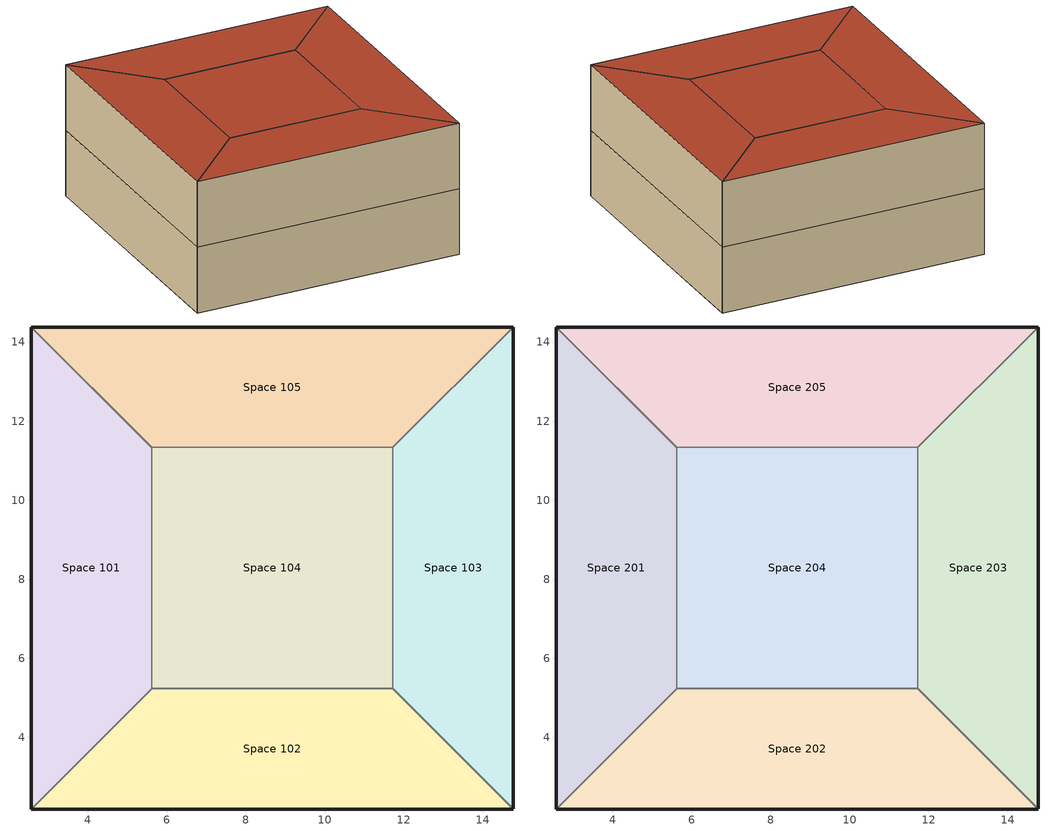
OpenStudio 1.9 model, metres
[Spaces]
Space 101
 floor ground: 2.58,14.38 5.62,11.33 5.62,5.24 2.58,2.19 z0
 wall outside: 2.58,14.38 2.58,2.19 z0:3.05
 wall to Space 105: 5.62,11.33 2.58,14.38 z0:3.05
 wall to Space 104: 5.62,5.24 5.62,11.33 z0:3.05
 wall to Space 102: 2.58,2.19 5.62,5.24 z0:3.05
Space 102
 floor ground: 11.72,5.24 14.77,2.19 2.58,2.19 5.62,5.24 z0
 wall outside: 2.58,2.19 14.77,2.19 z0:3.05
 wall to Space 104: 11.72,5.24 5.62,5.24 z0:3.05
 wall to Space 103: 14.77,2.19 11.72,5.24 z0:3.05
Space 103
 floor ground: 14.77,14.38 14.77,2.19 11.72,5.24 11.72,11.33 z0
 wall outside: 14.77,2.19 14.77,14.38 z0:3.05
 wall to Space 104: 11.72,11.33 11.72,5.24 z0:3.05
 wall to Space 105: 14.77,14.38 11.72,11.33 z0:3.05
Space 104
 floor ground: 11.72,11.33 11.72,5.24 5.62,5.24 5.62,11.33 z0
 wall to Space 105: 11.72,11.33 5.62,11.33 z0:3.05
Space 105
 floor ground: 14.77,14.38 11.72,11.33 5.62,11.33 2.58,14.38 z0
 wall outside: 14.77,14.38 2.58,14.38 z0:3.05
Space 201
 floor to Space 101: 2.58,14.38 5.62,11.33 5.62,5.24 2.58,2.19 z3.05
 wall outside: 2.58,14.38 2.58,2.19 z3.05:6.1
 wall to Space 205: 5.62,11.33 2.58,14.38 z3.05:6.1
 wall to Space 204: 5.62,5.24 5.62,11.33 z3.05:6.1
 wall to Space 202: 2.58,2.19 5.62,5.24 z3.05:6.1
 roof outside: 2.58,2.19 5.62,5.24 5.62,11.33 2.58,14.38 z6.1
Space 202
 floor to Space 102: 11.72,5.24 14.77,2.19 2.58,2.19 5.62,5.24 z3.05
 wall outside: 2.58,2.19 14.77,2.19 z3.05:6.1
 wall to Space 204: 11.72,5.24 5.62,5.24 z3.05:6.1
 wall to Space 203: 14.77,2.19 11.72,5.24 z3.05:6.1
 roof outside: 14.77,2.19 11.72,5.24 5.62,5.24 2.58,2.19 z6.1
Space 203
 floor to Space 103: 14.77,14.38 14.77,2.19 11.72,5.24 11.72,11.33 z3.05
 wall outside: 14.77,2.19 14.77,14.38 z3.05:6.1
 wall to Space 204: 11.72,11.33 11.72,5.24 z3.05:6.1
 wall to Space 205: 14.77,14.38 11.72,11.33 z3.05:6.1
 roof outside: 14.77,2.19 14.77,14.38 11.72,11.33 11.72,5.24 z6.1
Space 204
 floor to Space 104: 11.72,11.33 11.72,5.24 5.62,5.24 5.62,11.33 z3.05
 wall to Space 205: 11.72,11.33 5.62,11.33 z3.05:6.1
 roof outside: 11.72,5.24 11.72,11.33 5.62,11.33 5.62,5.24 z6.1
Space 205
 floor to Space 105: 14.77,14.38 11.72,11.33 5.62,11.33 2.58,14.38 z3.05
 wall outside: 14.77,14.38 2.58,14.38 z3.05:6.1
 roof outside: 11.72,11.33 14.77,14.38 2.58,14.38 5.62,11.33 z6.1
[Building]
Medium Office: North Axis {deg}=-0; Space Type=ASHRAE 189.1-2009 ClimateZone 4-8 MediumOffice; Default Construction Set=ASHRAE 189.1-2009 ClimateZone 4-5 (mdoff) ConstSet
[Site]
Site 1
[ClimateZones]
Climate Zone Institution Name 1=ASHRAE; Climate Zone Document Name 1=ANSI/ASHRAE Standard 169; Climate Zone Document Year 1=2006; Climate Zone Value 1=3A; Climate Zone Institution Name 2=CEC; Climate Zone Document Name 2=California Climate Zone Descriptions; Climate Zone Document Year 2=1995
[Construction]
000 ExtSlabCarpet 4in ClimateZone 1-8: MAT-CC05 4 HW CONCRETE, CP02 CARPET PAD
000 Exterior Door: 000 F08 Metal surface, 000 I01 25mm insulation board
000 Exterior Window: 000 Clear 3mm, 000 Air 13mm, 000 Clear 3mm
000 Interior Ceiling: 000 M11 100mm lightweight concrete, 000 F05 Ceiling air space resistance, 000 F16 Acoustic tile
000 Interior Door; 000 Interior Partition: 000 G05 25mm wood
000 Interior Floor: 000 F16 Acoustic tile, 000 F05 Ceiling air space resistance, 000 M11 100mm lightweight concrete
000 Interior Wall: 000 G01a 19mm gypsum board, 000 F04 Wall air space resistance, 000 G01a 19mm gypsum board
000 Interior Window: 000 Clear 3mm
ASHRAE 189.1-2009 ExtRoof IEAD ClimateZone 2-5: Roof Membrane, Roof Insulation [21], Metal Decking
ASHRAE 189.1-2009 ExtWall SteelFrame ClimateZone 4-8: MAT-SHEATH, Wall Insulation [39], 1/2IN Gypsum
ASHRAE 189.1-2009 ExtWindow ClimateZone 4-5: Theoretical Glass [207]
[DefaultConstructionSet]
ASHRAE 189.1-2009 ClimateZone 4-5 (mdoff) ConstSet: Default Exterior Surface Constructions=ASHRAE 189.1-2009 ClimateZone 4-5 (mdoff) Exterior DefSurfCons; Default Interior Surface Constructions=000 Interior DefSurfCons; Default Ground Contact Surface Constructions=000 Ground DefSurfCons; Default Exterior SubSurface Constructions=ASHRAE 189.1-2009 ClimateZone 4-5 (mdoff) Exterior DefSubCons; Default Interior SubSurface Constructions=000 Interior DefSubCons; Interior Partition Construction=000 Interior Partition
[DefaultSubSurfaceConstructions] Glass Door Construction=000 Exterior Window; Skylight Construction=000 Exterior Window; Tubular Daylight Dome Construction=000 Interior Window; Tubular Daylight Diffuser Construction=000 Interior Window
Name | Fixed Window Construction | Operable Window Construction | Door Construction
000 Interior DefSubCons | 000 Interior Window | 000 Interior Window | 000 Interior Door
ASHRAE 189.1-2009 ClimateZone 4-5 (mdoff) Exterior DefSubCons | ASHRAE 189.1-2009 ExtWindow ClimateZone 4-5 | ASHRAE 189.1-2009 ExtWindow ClimateZone 4-5 | 000 Exterior Door
[DefaultSurfaceConstructions]
Name | Floor Construction | Wall Construction | Roof Ceiling Construction
000 Ground DefSurfCons | 000 ExtSlabCarpet 4in ClimateZone 1-8 | 000 ExtSlabCarpet 4in ClimateZone 1-8 | 000 ExtSlabCarpet 4in ClimateZone 1-8
000 Interior DefSurfCons | 000 Interior Floor | 000 Interior Wall | 000 Interior Ceiling
ASHRAE 189.1-2009 ClimateZone 4-5 (mdoff) Exterior DefSurfCons | 000 ExtSlabCarpet 4in ClimateZone 1-8 | ASHRAE 189.1-2009 ExtWall SteelFrame ClimateZone 4-8 | ASHRAE 189.1-2009 ExtRoof IEAD ClimateZone 2-5
[Material]
Name | Roughness | Thickness | Conductivity | Density | Specific Heat | Thermal Absorptance | Solar Absorptance | Visible Absorptance
000 F08 Metal surface | Smooth | 0.0008 | 45.28 | 7824 | 500
000 F16 Acoustic tile | MediumSmooth | 0.0191 | 0.06 | 368 | 590
000 G01a 19mm gypsum board | MediumSmooth | 0.019 | 0.16 | 800 | 1090
000 G05 25mm wood | MediumSmooth | 0.0254 | 0.15 | 608 | 1630
000 I01 25mm insulation board | MediumRough | 0.0254 | 0.03 | 43 | 1210
000 M11 100mm lightweight concrete | MediumRough | 0.1016 | 0.53 | 1280 | 840
1/2IN Gypsum | Smooth | 0.0127 | 0.16 | 784.9 | 830 | 0.9 | 0.92 | 0.92
MAT-CC05 4 HW CONCRETE | Rough | 0.1016 | 1.311 | 2240 | 836.8 | 0.9 | 0.7 | 0.7
Metal Decking | MediumSmooth | 0.0015 | 45.006 | 7680 | 418.4 | 0.9 | 0.7 | 0.3
Roof Insulation [21] | MediumRough | 0.2105 | 0.049 | 265 | 836.8 | 0.9 | 0.7 | 0.7
Roof Membrane | VeryRough | 0.0095 | 0.16 | 1121.29 | 1460 | 0.9 | 0.7 | 0.7
Wall Insulation [39] | MediumRough | 0.1184 | 0.045 | 265 | 836.8 | 0.9 | 0.7 | 0.7
[Material:AirGap]
Name | Thermal Resistance
000 F04 Wall air space resistance | 0.15
000 F05 Ceiling air space resistance | 0.18
[Material:NoMass] Thermal Absorptance=0.9; Solar Absorptance=0.7
Name | Roughness | Thermal Resistance | Visible Absorptance
CP02 CARPET PAD | VeryRough | 0.2165 | 0.8
MAT-SHEATH | Rough | 0.3626 | 0.7
[WindowMaterial:Gas]
000 Air 13mm: Gas Type=Air; Thickness=0.0127
[WindowMaterial:Glazing] Optical Data Type=SpectralAverage; Thickness=0.003; Infrared Transmittance at Normal Incidence=0
Name | Solar Transmittance at Normal Incidence | Front Side Solar Reflectance at Normal Incidence | Back Side Solar Reflectance at Normal Incidence | Visible Transmittance at Normal Incidence | Front Side Visible Reflectance at Normal Incidence | Back Side Visible Reflectance at Normal Incidence | Front Side Infrared Hemispherical Emissivity | Back Side Infrared Hemispherical Emissivity | Conductivity | Dirt Correction Factor for Solar and Visible Transmittance | Solar Diffusing
000 Clear 3mm | 0.837 | 0.075 | 0.075 | 0.898 | 0.081 | 0.081 | 0.84 | 0.84 | 0.9
Theoretical Glass [207] | 0.3311 | 0.6189 | 0.6189 | 0.44 | 0.51 | 0.51 | 0.9 | 0.9 | 0.0133 | 1 | No
[DefaultScheduleSet]
MediumOffice Schedules: Number of People Schedule=Medium Office Bldg Occ; People Activity Level Schedule=Medium Office Activity; Lighting Schedule=Medium Office Bldg Light; Electric Equipment Schedule=Medium Office Bldg Equip; Infiltration Schedule=Medium Office Infil Quarter On
[ElectricEquipment]
ASHRAE 189.1-2009 ClimateZone 4-8 MediumOffice ElecInst: Electric Equipment Definition=ASHRAE 189.1-2009 ClimateZone 4-8 MediumOffice ElecDef; Space or SpaceType=ASHRAE 189.1-2009 ClimateZone 4-8 MediumOffice
[ElectricEquipment:Definition]
ASHRAE 189.1-2009 ClimateZone 4-8 MediumOffice ElecDef: Design Level Calculation Method=Watts/Area; Design Level=0; Watts per Space Floor Area=5.81251
[Lights]
ASHRAE 189.1-2009 ClimateZone 4-8 MediumOffice LightsInst: Lights Definition=ASHRAE 189.1-2009 ClimateZone 4-8 MediumOffice LightsDef; Space or SpaceType=ASHRAE 189.1-2009 ClimateZone 4-8 MediumOffice
[Lights:Definition]
ASHRAE 189.1-2009 ClimateZone 4-8 MediumOffice LightsDef: Design Level Calculation Method=Watts/Area; Lighting Level=0; Watts per Space Floor Area=9.68752
[People]
ASHRAE 189.1-2009 ClimateZone 4-8 MediumOffice PeopInst: People Definition=MediumOffice PeopDef; Space or SpaceType=ASHRAE 189.1-2009 ClimateZone 4-8 MediumOffice
[People:Definition]
MediumOffice PeopDef: Number of People Calculation Method=People/Area; Number of People=0; People per Space Floor Area=0.0538196; Fraction Radiant=0.3
[SpaceInfiltration:DesignFlowRate]
ASHRAE 189.1-2009 ClimateZone 4-8 MediumOffice Infil: Space or SpaceType=ASHRAE 189.1-2009 ClimateZone 4-8 MediumOffice; Design Flow Rate Calculation Method=AirChanges/Hour; Design Flow Rate=0; Air Changes per Hour=0.15
[SpaceType]
ASHRAE 189.1-2009 ClimateZone 4-8 MediumOffice: Default Schedule Set=MediumOffice Schedules; Design Specification Outdoor Air Object=MediumOffice Outdoor Air
[ThermostatSetpoint:DualSetpoint]
Medium Office Thermostat: Heating Setpoint Temperature Schedule=Medium Office HtgSetp; Cooling Setpoint Temperature Schedule=Medium Office ClgSetp
[DesignSpecification:OutdoorAir]
MediumOffice Outdoor Air: Outdoor Air Method=Sum; Outdoor Air Flow per Person=0.0107645; Outdoor Air Flow per Floor Area=0; Outdoor Air Flow Rate=0; Outdoor Air Flow Air Changes per Hour=0
[BuildingStory] Nominal Floor to Floor Height {m}=3.048
Name | Nominal Z Coordinate {m}
Building Story 1 | 0
Building Story 2 | 3.048
[Space]
Name | Building Story | Thermal Zone
Space 101 | Building Story 1 | Thermal Zone: Space 101
Space 102 | Building Story 1 | Thermal Zone: Space 102
Space 103 | Building Story 1 | Thermal Zone: Space 103
Space 104 | Building Story 1 | Thermal Zone: Space 104
Space 105 | Building Story 1 | Thermal Zone: Space 105
Space 201 | Building Story 2 | Thermal Zone: Space 201
Space 202 | Building Story 2 | Thermal Zone: Space 202
Space 203 | Building Story 2 | Thermal Zone: Space 203
Space 204 | Building Story 2 | Thermal Zone: Space 204
Space 205 | Building Story 2 | Thermal Zone: Space 205
[ThermalZone] Thermostat=Medium Office Thermostat; Use Ideal Air Loads=Yes
Thermal Zone: Space 105; Thermal Zone: Space 203; Thermal Zone: Space 102; Thermal Zone: Space 104; Thermal Zone: Space 101; Thermal Zone: Space 201; Thermal Zone: Space 202; Thermal Zone: Space 204; Thermal Zone: Space 205; Thermal Zone: Space 103
[Sizing:Zone] Zone Cooling Design Supply Air Temperature {C}=14; Zone Heating Design Supply Air Temperature {C}=40; Zone Cooling Design Supply Air Humidity Ratio {kg-H2O/kg-air}=0.0085; Zone Heating Design Supply Air Humidity Ratio {kg-H2O/kg-air}=0.008; Cooling Design Air Flow Method=DesignDay; Heating Design Air Flow Method=DesignDay
Thermal Zone: Space 105; Thermal Zone: Space 203; Thermal Zone: Space 102; Thermal Zone: Space 104; Thermal Zone: Space 101; Thermal Zone: Space 201; Thermal Zone: Space 202; Thermal Zone: Space 204; Thermal Zone: Space 205; Thermal Zone: Space 103
[Schedule:Ruleset]
Name | Default Day Schedule | Summer Design Day Schedule | Winter Design Day Schedule
Medium Office Infil Quarter On | Medium Office Infil Quarter On Default Schedule | Medium Office Infil Quarter On Summer Design Day | Medium Office Infil Quarter On Winter Design Day
Medium Office Bldg Light | Medium Office Bldg Light Default Schedule | Medium Office Bldg Light Summer Design Day | Medium Office Bldg Light Winter Design Day
Medium Office Bldg Equip | Medium Office Bldg Equip Default Schedule | Medium Office Bldg Equip Summer Design Day | Medium Office Bldg Equip Winter Design Day
Medium Office HtgSetp | Medium Office HtgSetp Default Schedule | Medium Office HtgSetp Summer Design Day | Medium Office HtgSetp Winter Design Day
Medium Office Bldg Occ | Medium Office Bldg Occ Default Schedule | Medium Office Bldg Occ Summer Design Day | Medium Office Bldg Occ Winter Design Day
Medium Office ClgSetp | Medium Office ClgSetp Default Schedule | Medium Office ClgSetp Summer Design Day | Medium Office ClgSetp Winter Design Day
Medium Office Activity | Medium Office Activity Default Schedule | Medium Office Activity Summer Design Day | Medium Office Activity Winter Design Day
[Schedule:Day]
Medium Office Infil Quarter On Default Schedule; Medium Office Infil Quarter On Summer Design Day: 6, 0, 1, 22, 0, 0.25, 24, 0, 1
Medium Office Infil Quarter On Rule 2 Day Schedule; Medium Office Infil Quarter On Winter Design Day: 6, 0, 1, 18, 0, 0.25, 24, 0, 1
Medium Office Infil Quarter On Rule 1 Day Schedule; Medium Office Bldg Light Summer Design Day; Medium Office Bldg Equip Summer Design Day: 24, 0, 1
Medium Office Bldg Light Default Schedule: 5, 0, 0.05, 7, 0, 0.1, 8, 0, 0.3, 17, 0, 0.9, 18, 0, 0.7, 20, 0, 0.5, 22, 0, 0.3, 23, 0, 0.1, 24, 0, 0.05
Medium Office Bldg Light Rule 2 Day Schedule: 6, 0, 0.05, 8, 0, 0.1, 14, 0, 0.5, 17, 0, 0.15, 24, 0, 0.05
Medium Office Bldg Light Winter Design Day; Medium Office Bldg Equip Winter Design Day; Medium Office Bldg Occ Rule 1 Day Schedule; Medium Office Bldg Occ Winter Design Day: 24, 0, 0
Medium Office Bldg Light Rule 1 Day Schedule: 24, 0, 0.05
Medium Office Bldg Equip Default Schedule: 8, 0, 0.4, 12, 0, 0.9, 13, 0, 0.8, 17, 0, 0.9, 18, 0, 0.8, 20, 0, 0.6, 22, 0, 0.5, 24, 0, 0.4
Medium Office Bldg Equip Rule 2 Day Schedule: 6, 0, 0.3, 8, 0, 0.4, 14, 0, 0.5, 17, 0, 0.35, 24, 0, 0.3
Medium Office Bldg Equip Rule 1 Day Schedule: 24, 0, 0.3
Medium Office HtgSetp Default Schedule: 6, 0, 15.6, 22, 0, 21, 24, 0, 15.6
Medium Office HtgSetp Summer Design Day; Medium Office HtgSetp Rule 1 Day Schedule: 24, 0, 15.6
Medium Office HtgSetp Rule 2 Day Schedule: 6, 0, 15.6, 18, 0, 21, 24, 0, 15.6
Medium Office HtgSetp Winter Design Day: 24, 0, 21
Medium Office Bldg Occ Default Schedule: 6, 0, 0, 7, 0, 0.1, 8, 0, 0.2, 12, 0, 0.95, 13, 0, 0.5, 17, 0, 0.95, 18, 0, 0.7, 20, 0, 0.4, 22, 0, 0.1, 24, 0, 0.05
Medium Office Bldg Occ Summer Design Day: 6, 0, 0, 22, 0, 1, 24, 0, 0.05
Medium Office Bldg Occ Rule 2 Day Schedule: 6, 0, 0, 8, 0, 0.1, 14, 0, 0.5, 17, 0, 0.1, 24, 0, 0
Medium Office ClgSetp Default Schedule; Medium Office ClgSetp Summer Design Day: 6, 0, 26.7, 22, 0, 24, 24, 0, 26.7
Medium Office ClgSetp Rule 2 Day Schedule: 6, 0, 26.7, 18, 0, 24, 24, 0, 26.7
Medium Office ClgSetp Winter Design Day; Medium Office ClgSetp Rule 1 Day Schedule: 24, 0, 26.7
Medium Office Activity Default Schedule; Medium Office Activity Winter Design Day; Medium Office Activity Summer Design Day: 24, 0, 120
[Schedule:Rule] Apply Monday=No; Apply Tuesday=No; Apply Wednesday=No; Apply Thursday=No; Apply Friday=No; Date Specification Type=DateRange; Start Month=1; Start Day=1; End Month=12; End Day=31
Name | Schedule Ruleset | Rule Order | Day Schedule | Apply Sunday | Apply Saturday
Medium Office Infil Quarter On Rule 2 | Medium Office Infil Quarter On | 1 | Medium Office Infil Quarter On Rule 2 Day Schedule | No | Yes
Medium Office Infil Quarter On Rule 1 | Medium Office Infil Quarter On | 0 | Medium Office Infil Quarter On Rule 1 Day Schedule | Yes | No
Medium Office Bldg Light Rule 2 | Medium Office Bldg Light | 1 | Medium Office Bldg Light Rule 2 Day Schedule | No | Yes
Medium Office Bldg Light Rule 1 | Medium Office Bldg Light | 0 | Medium Office Bldg Light Rule 1 Day Schedule | Yes | No
Medium Office Bldg Equip Rule 2 | Medium Office Bldg Equip | 1 | Medium Office Bldg Equip Rule 2 Day Schedule | No | Yes
Medium Office Bldg Equip Rule 1 | Medium Office Bldg Equip | 0 | Medium Office Bldg Equip Rule 1 Day Schedule | Yes | No
Medium Office HtgSetp Rule 2 | Medium Office HtgSetp | 1 | Medium Office HtgSetp Rule 2 Day Schedule | No | Yes
Medium Office HtgSetp Rule 1 | Medium Office HtgSetp | 0 | Medium Office HtgSetp Rule 1 Day Schedule | Yes | No
Medium Office Bldg Occ Rule 2 | Medium Office Bldg Occ | 1 | Medium Office Bldg Occ Rule 2 Day Schedule | No | Yes
Medium Office Bldg Occ Rule 1 | Medium Office Bldg Occ | 0 | Medium Office Bldg Occ Rule 1 Day Schedule | Yes | No
Medium Office ClgSetp Rule 2 | Medium Office ClgSetp | 1 | Medium Office ClgSetp Rule 2 Day Schedule | No | Yes
Medium Office ClgSetp Rule 1 | Medium Office ClgSetp | 0 | Medium Office ClgSetp Rule 1 Day Schedule | Yes | No
